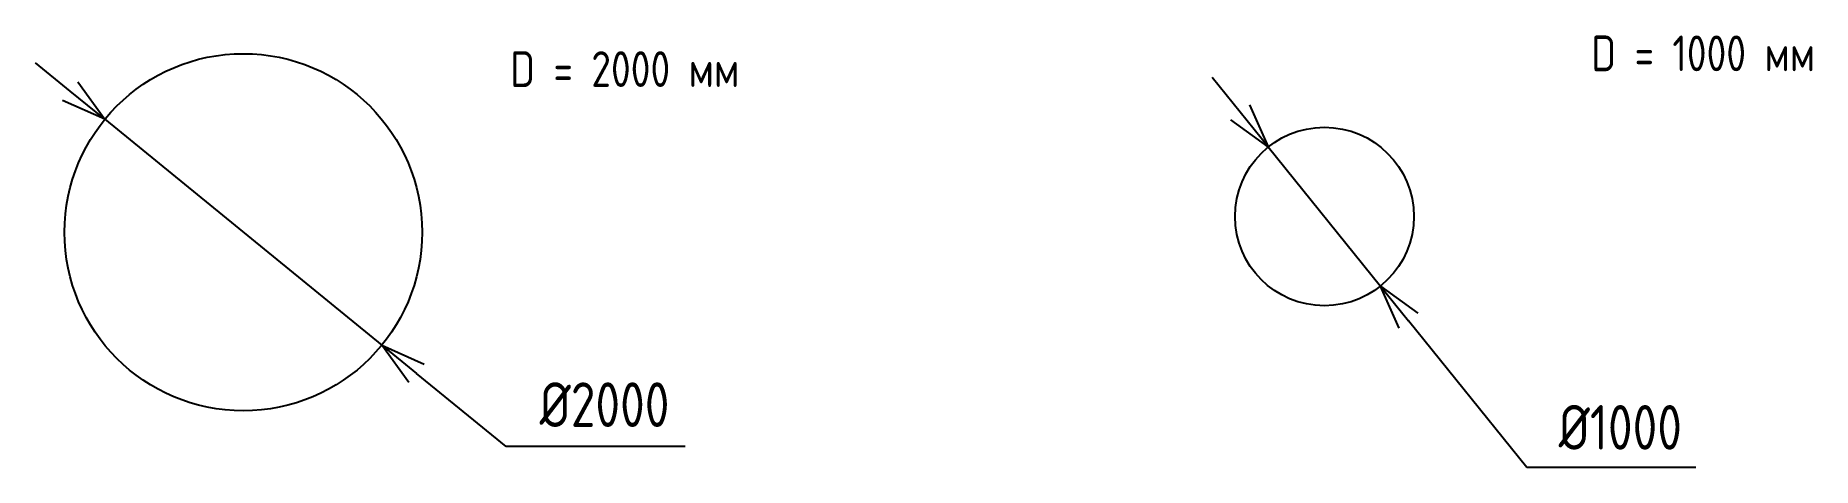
# Model space of a CAD drawing. Header units: millimetres. Extents: x 18354 to 28292, y 17683 to 20103.
import ezdxf

# ---------------------------------------------------------------- set-up
doc = ezdxf.new("R2010")
doc.units = ezdxf.units.MM
doc.styles.add('ГОСТ 2.304', font='CS_Gost2304.shx')
doc.dimstyles.new('СПДС$3', dxfattribs={"dimscale": 100, "dimtxt": 2.5, "dimasz": 2.5, "dimexe": 0.18, "dimexo": 0.0625, "dimgap": 1, "dimtad": 1, "dimtoh": 1, "dimdec": 0, "dimzin": 0, "dimtxsty": 'ГОСТ 2.304', "dimblk": 'OPEN30', "dimblk1": 'OPEN30', "dimblk2": 'OPEN30', "dimcen": 2.5, "dimadec": 0, "dimazin": 0, "dimtfac": 1, "dimtdec": 4, "dimtmove": 0, "dimatfit": 1, "dimfxl": 1, "dimtfill": 1, "dimtolj": 1, "dimarcsym": 0})

# ---------------------------------------------------------------- blocks, each defined once
blk = doc.blocks.new('_OPEN30')
at = {"color": 0, "linetype": 'ByBlock', "lineweight": -2}
for p, q in [((-1, 0.267949), (0, 0)), ((0, 0), (-1, -0.267949)), ((0, 0), (-1, 0))]:
    blk.add_line(p, q, dxfattribs=at)
blk = doc.blocks.new('*D11')
at = {"color": 0, "lineweight": -2, "ltscale": 100}
for p, q in [((18548.1, 19791.1), (18354.5, 19949.2)), ((18741.8, 19633), (20291, 18368.2)), ((20986.7, 17800.2), (20484.7, 18210.1)), ((21986.7, 17800.2), (20986.7, 17800.2))]:
    blk.add_line(p, q, dxfattribs=at)
at = {"color": 0, "lineweight": -2, "ltscale": 100, "xscale": 250, "yscale": 250, "zscale": 250}
for p, rotation in [((18741.8, 19633), 320.7701517389233), ((20291, 18368.2), 140.7701517389233)]:
    blk.add_blockref('_OPEN30', p, dxfattribs=dict(at, rotation=rotation))
at = {"color": 0, "lineweight": -3, "ltscale": 100, "insert": (21536.7, 18034.9), "char_height": 250, "attachment_point": 5, "style": 'ГОСТ 2.304', "bg_fill": 3, "box_fill_scale": 1.1, "bg_fill_color": 256, "bg_fill_true_color": 13158600, "bg_fill_transparency": 0}
blk.add_mtext('\\A1;%%c2000', dxfattribs=at)
blk = doc.blocks.new('*D18')
at = {"color": 0, "lineweight": -2, "ltscale": 100}
for p, q in [((25092.1, 19672.8), (24935.3, 19867.4)), ((25249, 19478.1), (25876.5, 18699.5)), ((26695.7, 17682.9), (26033.4, 18504.8)), ((27639.5, 17682.9), (26695.7, 17682.9))]:
    blk.add_line(p, q, dxfattribs=at)
at = {"color": 0, "lineweight": -2, "ltscale": 100, "xscale": 250, "yscale": 250, "zscale": 250}
for p, rotation in [((25249, 19478.1), 308.8647068168402), ((25876.5, 18699.5), 128.8647068168403)]:
    blk.add_blockref('_OPEN30', p, dxfattribs=dict(at, rotation=rotation))
at = {"color": 0, "lineweight": -3, "ltscale": 100, "insert": (27217.6, 17907.9), "char_height": 250, "attachment_point": 5, "style": 'ГОСТ 2.304', "bg_fill": 3, "box_fill_scale": 1.1, "bg_fill_color": 256, "bg_fill_true_color": 13158600, "bg_fill_transparency": 0}
blk.add_mtext('\\A1;%%c1000', dxfattribs=at)

msp = doc.modelspace()

# ---------------------------------------------------------------- linework, layer by layer
at = {"lineweight": -3, "ltscale": 100}
for centre, radius in [((19516.4, 19000.6), 1000), ((25562.8, 19088.8), 500)]:
    msp.add_circle(centre, radius, dxfattribs=at)

# ---------------------------------------------------------------- texts
at = {"lineweight": -3, "ltscale": 100, "insert": (27055.5, 20102.6), "char_height": 200, "width": 2784.627, "attachment_point": 1, "style": 'ГОСТ 2.304'}
msp.add_mtext('D = 1000 мм', dxfattribs=at)

# ---------------------------------------------------------------- next in the draw order: dimensions: what is measured, and where the dimension line sits
at = {"lineweight": -3, "ltscale": 100}
for p1, p2, picture, middle in [((18741.8, 19633), (20291, 18368.2), '*D11', (20986.7, 17800.2)), ((25249, 19478.1), (25876.5, 18699.5), '*D18', (26695.7, 17682.9))]:
    dim = msp.add_diameter_dim_2p(p1=p1, p2=p2, dimstyle='СПДС$3', dxfattribs=at)
    dim.commit()
    dim.dimension.update_dxf_attribs({"geometry": picture, "text_midpoint": middle, "dimtype": 163})

# ---------------------------------------------------------------- next in the draw order: texts
at = {"lineweight": -3, "ltscale": 100, "insert": (21009.2, 20014.4), "char_height": 200, "width": 2784.627, "attachment_point": 1, "style": 'ГОСТ 2.304'}
msp.add_mtext('D = 2000 мм', dxfattribs=at)

doc.saveas('drawing.dxf')
